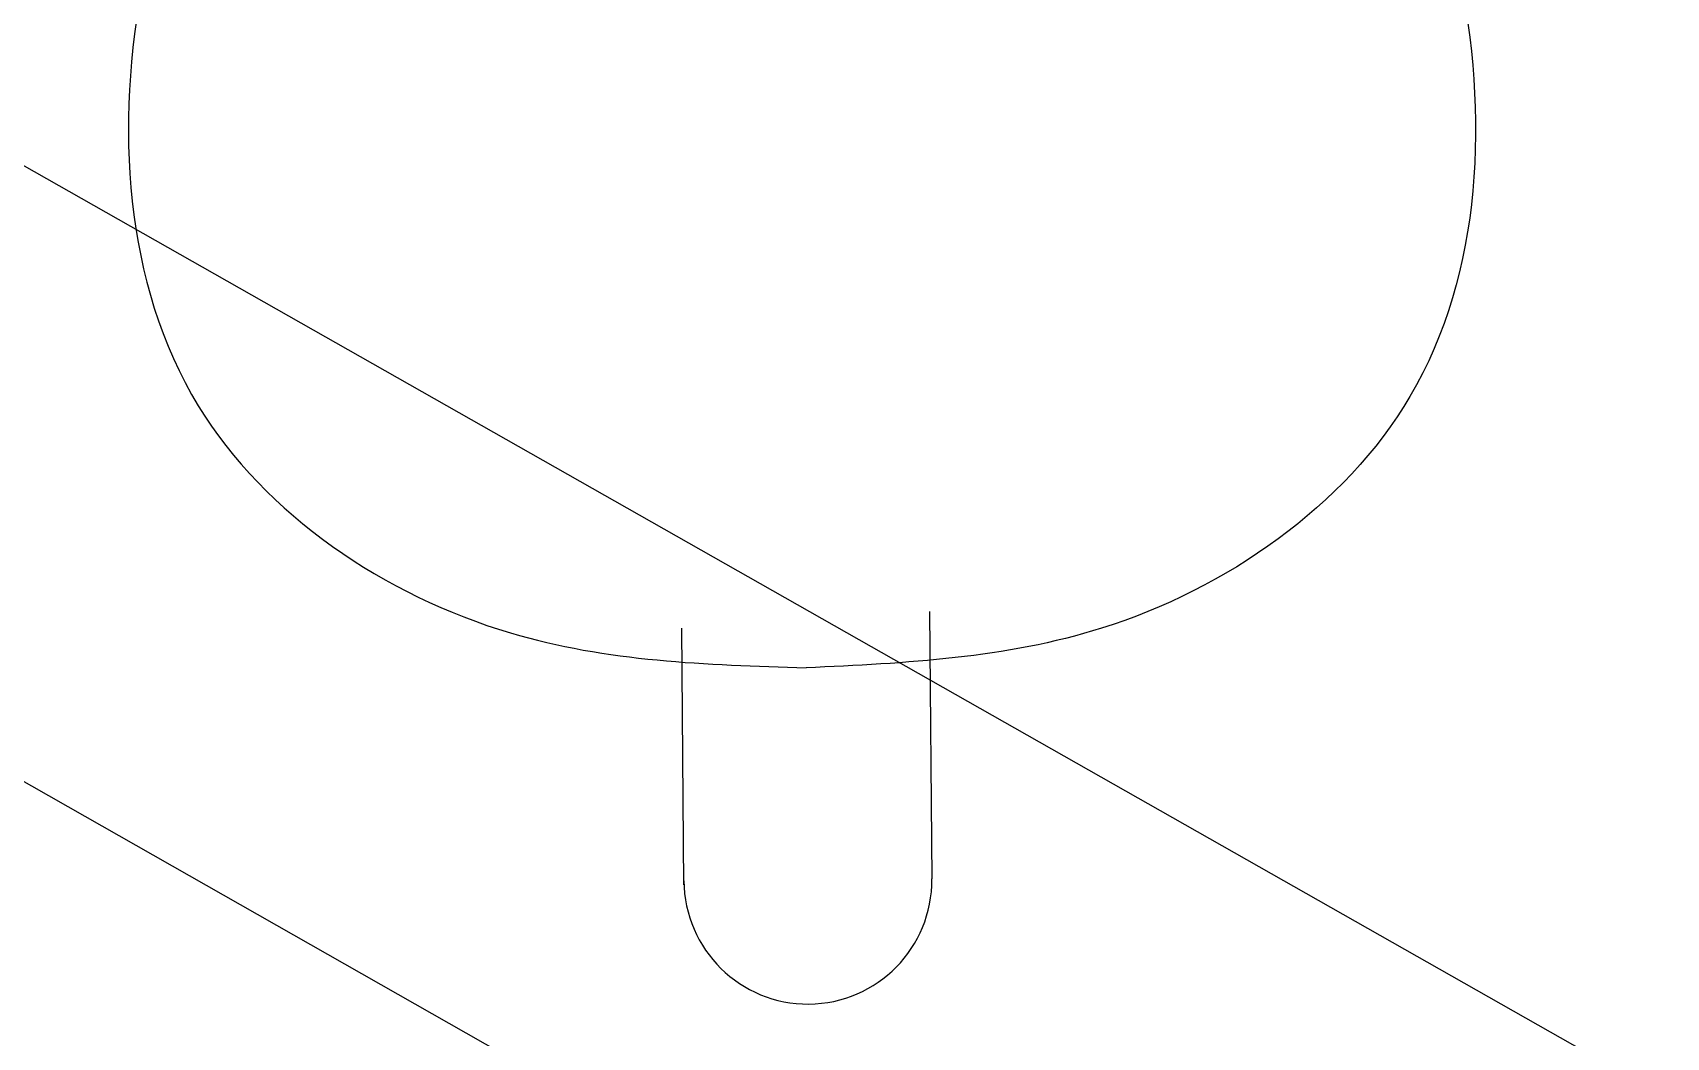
# Model space of a CAD drawing. Header units: metres. Extents: x 324293 to 653279, y 3585589 to 7191434.
# Drawn here: x 334457.183 to 334457.785, y 3600591.741 to 3600592.111 of the extents above; entities that cross this region are included whole.
import ezdxf

# ---------------------------------------------------------------- set-up
doc = ezdxf.new("R2010")
doc.units = ezdxf.units.M
doc.layers.add('Tir bargh', color=10, linetype='Continuous')
doc.layers.add('V-NODE', color=1, linetype='Continuous')

# ---------------------------------------------------------------- blocks, each defined once
blk = doc.blocks.new('E')
at = {"layer": 'Tir bargh'}
for p, q in [((0.96012, 5.01545), (-1.09158, 6.20022)), ((-1.14733, 6.16068), (0.89619, 4.97958)), ((0.84475, 5.0414), (0.84475, 5.07155)), ((0.87394, 5.04185), (0.87394, 5.0733))]:
    blk.add_line(p, q, dxfattribs=at)
blk.add_arc((0.85934, 5.04185), 0.01459, 180, 0, dxfattribs=at)
for points in [[(0.83625, 5.21717), (0.82278, 5.20949), (0.79789, 5.19237), (0.77782, 5.14779), (0.78014, 5.09588), (0.82074, 5.06829), (0.84762, 5.06724), (0.85934, 5.06678)], [(0.88243, 5.21717), (0.89591, 5.20949), (0.9208, 5.19237), (0.94086, 5.14779), (0.93854, 5.09588), (0.89794, 5.06829), (0.87106, 5.06724), (0.85934, 5.06678)]]:
    blk.add_open_spline(points, degree=3, knots=[0.28987, 0.28987, 0.28987, 0.28987, 0.908816, 1.521914, 2.211913, 2.829368, 3.306397, 3.306397, 3.306397, 3.306397], dxfattribs=at)
at = {"layer": 'Tir bargh', "invisible_edges": 15}
for points in [[(0.78599, 5.14958, -0.26419), (0.78438, 5.1385, -0.26367), (0.78095, 5.1385, -0.27979), (0.78264, 5.14958, -0.27996)], [(0.78264, 5.14958, -0.27996), (0.78095, 5.1385, -0.27979), (0.78095, 5.1385, -0.29626), (0.78264, 5.14958, -0.29609)], [(0.78264, 5.14958, -0.29609), (0.78095, 5.1385, -0.29626), (0.78438, 5.1385, -0.31238), (0.78599, 5.14958, -0.31186)], [(0.79255, 5.14958, -0.24946), (0.79108, 5.1385, -0.24861), (0.78438, 5.1385, -0.26367), (0.78599, 5.14958, -0.26419)], [(0.78599, 5.14958, -0.31186), (0.78438, 5.1385, -0.31238), (0.79108, 5.1385, -0.32744), (0.79255, 5.14958, -0.32659)], [(0.80202, 5.14958, -0.23642), (0.80077, 5.1385, -0.23528), (0.79108, 5.1385, -0.24861), (0.79255, 5.14958, -0.24946)], [(0.79255, 5.14958, -0.32659), (0.79108, 5.1385, -0.32744), (0.80077, 5.1385, -0.34077), (0.80202, 5.14958, -0.33963)], [(0.81401, 5.14958, -0.22563), (0.81301, 5.1385, -0.22426), (0.80077, 5.1385, -0.23528), (0.80202, 5.14958, -0.23642)], [(0.80202, 5.14958, -0.33963), (0.80077, 5.1385, -0.34077), (0.81301, 5.1385, -0.35179), (0.81401, 5.14958, -0.35042)], [(0.82797, 5.14958, -0.21756), (0.82728, 5.1385, -0.21602), (0.81301, 5.1385, -0.22426), (0.81401, 5.14958, -0.22563)], [(0.81401, 5.14958, -0.35042), (0.81301, 5.1385, -0.35179), (0.82728, 5.1385, -0.36003), (0.82797, 5.14958, -0.35849)], [(0.84331, 5.14958, -0.21258), (0.84295, 5.1385, -0.21092), (0.82728, 5.1385, -0.21602), (0.82797, 5.14958, -0.21756)], [(0.82797, 5.14958, -0.35849), (0.82728, 5.1385, -0.36003), (0.84295, 5.1385, -0.36512), (0.84331, 5.14958, -0.36347)], [(0.85934, 5.14958, -0.2109), (0.85934, 5.1385, -0.2092), (0.84295, 5.1385, -0.21092), (0.84331, 5.14958, -0.21258)], [(0.84331, 5.14958, -0.36347), (0.84295, 5.1385, -0.36512), (0.85934, 5.1385, -0.36685), (0.85934, 5.14958, -0.36515)], [(0.85934, 5.14958, -0.36515), (0.85934, 5.1385, -0.36685), (0.87573, 5.1385, -0.36512), (0.87538, 5.14958, -0.36347)], [(0.87538, 5.14958, -0.21258), (0.87573, 5.1385, -0.21092), (0.85934, 5.1385, -0.2092), (0.85934, 5.14958, -0.2109)], [(0.87538, 5.14958, -0.36347), (0.87573, 5.1385, -0.36512), (0.8914, 5.1385, -0.36003), (0.89071, 5.14958, -0.35849)], [(0.89071, 5.14958, -0.21756), (0.8914, 5.1385, -0.21602), (0.87573, 5.1385, -0.21092), (0.87538, 5.14958, -0.21258)], [(0.89071, 5.14958, -0.35849), (0.8914, 5.1385, -0.36003), (0.90567, 5.1385, -0.35179), (0.90468, 5.14958, -0.35042)], [(0.90468, 5.14958, -0.22563), (0.90567, 5.1385, -0.22426), (0.8914, 5.1385, -0.21602), (0.89071, 5.14958, -0.21756)], [(0.90468, 5.14958, -0.35042), (0.90567, 5.1385, -0.35179), (0.91792, 5.1385, -0.34077), (0.91666, 5.14958, -0.33963)], [(0.91666, 5.14958, -0.23642), (0.91792, 5.1385, -0.23528), (0.90567, 5.1385, -0.22426), (0.90468, 5.14958, -0.22563)], [(0.91666, 5.14958, -0.33963), (0.91792, 5.1385, -0.34077), (0.9276, 5.1385, -0.32744), (0.92614, 5.14958, -0.32659)], [(0.92614, 5.14958, -0.24946), (0.9276, 5.1385, -0.24861), (0.91792, 5.1385, -0.23528), (0.91666, 5.14958, -0.23642)], [(0.92614, 5.14958, -0.32659), (0.9276, 5.1385, -0.32744), (0.93431, 5.1385, -0.31238), (0.9327, 5.14958, -0.31186)], [(0.9327, 5.14958, -0.26419), (0.93431, 5.1385, -0.26367), (0.9276, 5.1385, -0.24861), (0.92614, 5.14958, -0.24946)], [(0.9327, 5.14958, -0.31186), (0.93431, 5.1385, -0.31238), (0.93773, 5.1385, -0.29626), (0.93605, 5.14958, -0.29609)], [(0.93605, 5.14958, -0.27996), (0.93773, 5.1385, -0.27979), (0.93431, 5.1385, -0.26367), (0.9327, 5.14958, -0.26419)], [(0.93605, 5.14958, -0.29609), (0.93773, 5.1385, -0.29626), (0.93773, 5.1385, -0.27979), (0.93605, 5.14958, -0.27996)], [(0.78438, 5.1385, -0.26367), (0.78403, 5.12731, -0.26355), (0.78059, 5.12731, -0.27975), (0.78095, 5.1385, -0.27979)], [(0.78095, 5.1385, -0.27979), (0.78059, 5.12731, -0.27975), (0.78059, 5.12731, -0.2963), (0.78095, 5.1385, -0.29626)], [(0.78095, 5.1385, -0.29626), (0.78059, 5.12731, -0.2963), (0.78403, 5.12731, -0.31249), (0.78438, 5.1385, -0.31238)], [(0.79108, 5.1385, -0.24861), (0.79077, 5.12731, -0.24843), (0.78403, 5.12731, -0.26355), (0.78438, 5.1385, -0.26367)], [(0.78438, 5.1385, -0.31238), (0.78403, 5.12731, -0.31249), (0.79077, 5.12731, -0.32762), (0.79108, 5.1385, -0.32744)], [(0.80077, 5.1385, -0.23528), (0.8005, 5.12731, -0.23504), (0.79077, 5.12731, -0.24843), (0.79108, 5.1385, -0.24861)], [(0.79108, 5.1385, -0.32744), (0.79077, 5.12731, -0.32762), (0.8005, 5.12731, -0.34101), (0.80077, 5.1385, -0.34077)], [(0.81301, 5.1385, -0.22426), (0.8128, 5.12731, -0.22396), (0.8005, 5.12731, -0.23504), (0.80077, 5.1385, -0.23528)], [(0.80077, 5.1385, -0.34077), (0.8005, 5.12731, -0.34101), (0.8128, 5.12731, -0.35209), (0.81301, 5.1385, -0.35179)], [(0.82728, 5.1385, -0.21602), (0.82713, 5.12731, -0.21569), (0.8128, 5.12731, -0.22396), (0.81301, 5.1385, -0.22426)], [(0.81301, 5.1385, -0.35179), (0.8128, 5.12731, -0.35209), (0.82713, 5.12731, -0.36036), (0.82728, 5.1385, -0.36003)], [(0.84295, 5.1385, -0.21092), (0.84288, 5.12731, -0.21057), (0.82713, 5.12731, -0.21569), (0.82728, 5.1385, -0.21602)], [(0.82728, 5.1385, -0.36003), (0.82713, 5.12731, -0.36036), (0.84288, 5.12731, -0.36548), (0.84295, 5.1385, -0.36512)], [(0.85934, 5.1385, -0.2092), (0.85934, 5.12731, -0.20884), (0.84288, 5.12731, -0.21057), (0.84295, 5.1385, -0.21092)], [(0.84295, 5.1385, -0.36512), (0.84288, 5.12731, -0.36548), (0.85934, 5.12731, -0.36721), (0.85934, 5.1385, -0.36685)], [(0.85934, 5.1385, -0.36685), (0.85934, 5.12731, -0.36721), (0.87581, 5.12731, -0.36548), (0.87573, 5.1385, -0.36512)], [(0.87573, 5.1385, -0.21092), (0.87581, 5.12731, -0.21057), (0.85934, 5.12731, -0.20884), (0.85934, 5.1385, -0.2092)], [(0.87573, 5.1385, -0.36512), (0.87581, 5.12731, -0.36548), (0.89155, 5.12731, -0.36036), (0.8914, 5.1385, -0.36003)], [(0.8914, 5.1385, -0.21602), (0.89155, 5.12731, -0.21569), (0.87581, 5.12731, -0.21057), (0.87573, 5.1385, -0.21092)], [(0.8914, 5.1385, -0.36003), (0.89155, 5.12731, -0.36036), (0.90589, 5.12731, -0.35209), (0.90567, 5.1385, -0.35179)], [(0.90567, 5.1385, -0.22426), (0.90589, 5.12731, -0.22396), (0.89155, 5.12731, -0.21569), (0.8914, 5.1385, -0.21602)], [(0.90567, 5.1385, -0.35179), (0.90589, 5.12731, -0.35209), (0.91819, 5.12731, -0.34101), (0.91792, 5.1385, -0.34077)], [(0.91792, 5.1385, -0.23528), (0.91819, 5.12731, -0.23504), (0.90589, 5.12731, -0.22396), (0.90567, 5.1385, -0.22426)], [(0.91792, 5.1385, -0.34077), (0.91819, 5.12731, -0.34101), (0.92792, 5.12731, -0.32762), (0.9276, 5.1385, -0.32744)], [(0.9276, 5.1385, -0.24861), (0.92792, 5.12731, -0.24843), (0.91819, 5.12731, -0.23504), (0.91792, 5.1385, -0.23528)], [(0.9276, 5.1385, -0.32744), (0.92792, 5.12731, -0.32762), (0.93465, 5.12731, -0.31249), (0.93431, 5.1385, -0.31238)], [(0.93431, 5.1385, -0.26367), (0.93465, 5.12731, -0.26355), (0.92792, 5.12731, -0.24843), (0.9276, 5.1385, -0.24861)], [(0.93431, 5.1385, -0.31238), (0.93465, 5.12731, -0.31249), (0.93809, 5.12731, -0.2963), (0.93773, 5.1385, -0.29626)], [(0.93773, 5.1385, -0.27979), (0.93809, 5.12731, -0.27975), (0.93465, 5.12731, -0.26355), (0.93431, 5.1385, -0.26367)], [(0.93773, 5.1385, -0.29626), (0.93809, 5.12731, -0.2963), (0.93809, 5.12731, -0.27975), (0.93773, 5.1385, -0.27979)], [(0.78403, 5.12731, -0.26355), (0.78519, 5.11618, -0.26393), (0.7818, 5.11618, -0.27987), (0.78059, 5.12731, -0.27975)], [(0.78059, 5.12731, -0.27975), (0.7818, 5.11618, -0.27987), (0.7818, 5.11618, -0.29617), (0.78059, 5.12731, -0.2963)], [(0.78059, 5.12731, -0.2963), (0.7818, 5.11618, -0.29617), (0.78519, 5.11618, -0.31212), (0.78403, 5.12731, -0.31249)], [(0.79077, 5.12731, -0.24843), (0.79182, 5.11618, -0.24904), (0.78519, 5.11618, -0.26393), (0.78403, 5.12731, -0.26355)], [(0.78403, 5.12731, -0.31249), (0.78519, 5.11618, -0.31212), (0.79182, 5.11618, -0.32701), (0.79077, 5.12731, -0.32762)], [(0.8005, 5.12731, -0.23504), (0.8014, 5.11618, -0.23585), (0.79182, 5.11618, -0.24904), (0.79077, 5.12731, -0.24843)], [(0.79077, 5.12731, -0.32762), (0.79182, 5.11618, -0.32701), (0.8014, 5.11618, -0.3402), (0.8005, 5.12731, -0.34101)], [(0.8128, 5.12731, -0.22396), (0.81351, 5.11618, -0.22494), (0.8014, 5.11618, -0.23585), (0.8005, 5.12731, -0.23504)], [(0.8005, 5.12731, -0.34101), (0.8014, 5.11618, -0.3402), (0.81351, 5.11618, -0.35111), (0.8128, 5.12731, -0.35209)], [(0.82713, 5.12731, -0.21569), (0.82763, 5.11618, -0.21679), (0.81351, 5.11618, -0.22494), (0.8128, 5.12731, -0.22396)], [(0.8128, 5.12731, -0.35209), (0.81351, 5.11618, -0.35111), (0.82763, 5.11618, -0.35926), (0.82713, 5.12731, -0.36036)], [(0.84288, 5.12731, -0.21057), (0.84313, 5.11618, -0.21176), (0.82763, 5.11618, -0.21679), (0.82713, 5.12731, -0.21569)], [(0.82713, 5.12731, -0.36036), (0.82763, 5.11618, -0.35926), (0.84313, 5.11618, -0.36429), (0.84288, 5.12731, -0.36548)], [(0.85934, 5.12731, -0.20884), (0.85934, 5.11618, -0.21005), (0.84313, 5.11618, -0.21176), (0.84288, 5.12731, -0.21057)], [(0.84288, 5.12731, -0.36548), (0.84313, 5.11618, -0.36429), (0.85934, 5.11618, -0.366), (0.85934, 5.12731, -0.36721)], [(0.85934, 5.12731, -0.36721), (0.85934, 5.11618, -0.366), (0.87555, 5.11618, -0.36429), (0.87581, 5.12731, -0.36548)], [(0.87581, 5.12731, -0.21057), (0.87555, 5.11618, -0.21176), (0.85934, 5.11618, -0.21005), (0.85934, 5.12731, -0.20884)], [(0.87581, 5.12731, -0.36548), (0.87555, 5.11618, -0.36429), (0.89106, 5.11618, -0.35926), (0.89155, 5.12731, -0.36036)], [(0.89155, 5.12731, -0.21569), (0.89106, 5.11618, -0.21679), (0.87555, 5.11618, -0.21176), (0.87581, 5.12731, -0.21057)], [(0.89155, 5.12731, -0.36036), (0.89106, 5.11618, -0.35926), (0.90517, 5.11618, -0.35111), (0.90589, 5.12731, -0.35209)], [(0.90589, 5.12731, -0.22396), (0.90517, 5.11618, -0.22494), (0.89106, 5.11618, -0.21679), (0.89155, 5.12731, -0.21569)], [(0.90589, 5.12731, -0.35209), (0.90517, 5.11618, -0.35111), (0.91729, 5.11618, -0.3402), (0.91819, 5.12731, -0.34101)], [(0.91819, 5.12731, -0.23504), (0.91729, 5.11618, -0.23585), (0.90517, 5.11618, -0.22494), (0.90589, 5.12731, -0.22396)], [(0.91819, 5.12731, -0.34101), (0.91729, 5.11618, -0.3402), (0.92687, 5.11618, -0.32701), (0.92792, 5.12731, -0.32762)], [(0.92792, 5.12731, -0.24843), (0.92687, 5.11618, -0.24904), (0.91729, 5.11618, -0.23585), (0.91819, 5.12731, -0.23504)], [(0.92792, 5.12731, -0.32762), (0.92687, 5.11618, -0.32701), (0.9335, 5.11618, -0.31212), (0.93465, 5.12731, -0.31249)], [(0.93465, 5.12731, -0.26355), (0.9335, 5.11618, -0.26393), (0.92687, 5.11618, -0.24904), (0.92792, 5.12731, -0.24843)], [(0.93465, 5.12731, -0.31249), (0.9335, 5.11618, -0.31212), (0.93689, 5.11618, -0.29617), (0.93809, 5.12731, -0.2963)], [(0.93809, 5.12731, -0.27975), (0.93689, 5.11618, -0.27987), (0.9335, 5.11618, -0.26393), (0.93465, 5.12731, -0.26355)], [(0.93809, 5.12731, -0.2963), (0.93689, 5.11618, -0.29617), (0.93689, 5.11618, -0.27987), (0.93809, 5.12731, -0.27975)], [(0.78519, 5.11618, -0.26393), (0.78814, 5.10543, -0.26489), (0.78488, 5.10543, -0.2802), (0.7818, 5.11618, -0.27987)], [(0.7818, 5.11618, -0.27987), (0.78488, 5.10543, -0.2802), (0.78488, 5.10543, -0.29585), (0.7818, 5.11618, -0.29617)], [(0.7818, 5.11618, -0.29617), (0.78488, 5.10543, -0.29585), (0.78814, 5.10543, -0.31116), (0.78519, 5.11618, -0.31212)], [(0.79182, 5.11618, -0.24904), (0.7945, 5.10543, -0.25059), (0.78814, 5.10543, -0.26489), (0.78519, 5.11618, -0.26393)], [(0.78519, 5.11618, -0.31212), (0.78814, 5.10543, -0.31116), (0.7945, 5.10543, -0.32546), (0.79182, 5.11618, -0.32701)], [(0.8014, 5.11618, -0.23585), (0.8037, 5.10543, -0.23793), (0.7945, 5.10543, -0.25059), (0.79182, 5.11618, -0.24904)], [(0.79182, 5.11618, -0.32701), (0.7945, 5.10543, -0.32546), (0.8037, 5.10543, -0.33812), (0.8014, 5.11618, -0.3402)], [(0.81351, 5.11618, -0.22494), (0.81533, 5.10543, -0.22745), (0.8037, 5.10543, -0.23793), (0.8014, 5.11618, -0.23585)], [(0.8014, 5.11618, -0.3402), (0.8037, 5.10543, -0.33812), (0.81533, 5.10543, -0.3486), (0.81351, 5.11618, -0.35111)], [(0.82763, 5.11618, -0.21679), (0.82889, 5.10543, -0.21963), (0.81533, 5.10543, -0.22745), (0.81351, 5.11618, -0.22494)], [(0.81351, 5.11618, -0.35111), (0.81533, 5.10543, -0.3486), (0.82889, 5.10543, -0.35642), (0.82763, 5.11618, -0.35926)], [(0.84313, 5.11618, -0.21176), (0.84378, 5.10543, -0.21479), (0.82889, 5.10543, -0.21963), (0.82763, 5.11618, -0.21679)], [(0.82763, 5.11618, -0.35926), (0.82889, 5.10543, -0.35642), (0.84378, 5.10543, -0.36126), (0.84313, 5.11618, -0.36429)], [(0.85934, 5.11618, -0.21005), (0.85934, 5.10543, -0.21315), (0.84378, 5.10543, -0.21479), (0.84313, 5.11618, -0.21176)], [(0.84313, 5.11618, -0.36429), (0.84378, 5.10543, -0.36126), (0.85934, 5.10543, -0.3629), (0.85934, 5.11618, -0.366)], [(0.85934, 5.11618, -0.366), (0.85934, 5.10543, -0.3629), (0.87491, 5.10543, -0.36126), (0.87555, 5.11618, -0.36429)], [(0.87555, 5.11618, -0.21176), (0.87491, 5.10543, -0.21479), (0.85934, 5.10543, -0.21315), (0.85934, 5.11618, -0.21005)], [(0.87555, 5.11618, -0.36429), (0.87491, 5.10543, -0.36126), (0.88979, 5.10543, -0.35642), (0.89106, 5.11618, -0.35926)], [(0.89106, 5.11618, -0.21679), (0.88979, 5.10543, -0.21963), (0.87491, 5.10543, -0.21479), (0.87555, 5.11618, -0.21176)], [(0.89106, 5.11618, -0.35926), (0.88979, 5.10543, -0.35642), (0.90335, 5.10543, -0.3486), (0.90517, 5.11618, -0.35111)], [(0.90517, 5.11618, -0.22494), (0.90335, 5.10543, -0.22745), (0.88979, 5.10543, -0.21963), (0.89106, 5.11618, -0.21679)], [(0.90517, 5.11618, -0.35111), (0.90335, 5.10543, -0.3486), (0.91498, 5.10543, -0.33812), (0.91729, 5.11618, -0.3402)], [(0.91729, 5.11618, -0.23585), (0.91498, 5.10543, -0.23793), (0.90335, 5.10543, -0.22745), (0.90517, 5.11618, -0.22494)], [(0.91729, 5.11618, -0.3402), (0.91498, 5.10543, -0.33812), (0.92418, 5.10543, -0.32546), (0.92687, 5.11618, -0.32701)], [(0.92687, 5.11618, -0.24904), (0.92418, 5.10543, -0.25059), (0.91498, 5.10543, -0.23793), (0.91729, 5.11618, -0.23585)], [(0.92687, 5.11618, -0.32701), (0.92418, 5.10543, -0.32546), (0.93055, 5.10543, -0.31116), (0.9335, 5.11618, -0.31212)], [(0.9335, 5.11618, -0.26393), (0.93055, 5.10543, -0.26489), (0.92418, 5.10543, -0.25059), (0.92687, 5.11618, -0.24904)], [(0.9335, 5.11618, -0.31212), (0.93055, 5.10543, -0.31116), (0.9338, 5.10543, -0.29585), (0.93689, 5.11618, -0.29617)], [(0.93689, 5.11618, -0.27987), (0.9338, 5.10543, -0.2802), (0.93055, 5.10543, -0.26489), (0.9335, 5.11618, -0.26393)], [(0.93689, 5.11618, -0.29617), (0.9338, 5.10543, -0.29585), (0.9338, 5.10543, -0.2802), (0.93689, 5.11618, -0.27987)], [(0.78814, 5.10543, -0.26489), (0.79314, 5.09556, -0.26651), (0.79012, 5.09556, -0.28075), (0.78488, 5.10543, -0.2802)], [(0.78488, 5.10543, -0.2802), (0.79012, 5.09556, -0.28075), (0.79012, 5.09556, -0.2953), (0.78488, 5.10543, -0.29585)], [(0.78488, 5.10543, -0.29585), (0.79012, 5.09556, -0.2953), (0.79314, 5.09556, -0.30953), (0.78814, 5.10543, -0.31116)], [(0.7945, 5.10543, -0.25059), (0.79906, 5.09556, -0.25322), (0.79314, 5.09556, -0.26651), (0.78814, 5.10543, -0.26489)], [(0.78814, 5.10543, -0.31116), (0.79314, 5.09556, -0.30953), (0.79906, 5.09556, -0.32283), (0.7945, 5.10543, -0.32546)], [(0.8037, 5.10543, -0.23793), (0.80761, 5.09556, -0.24145), (0.79906, 5.09556, -0.25322), (0.7945, 5.10543, -0.25059)], [(0.7945, 5.10543, -0.32546), (0.79906, 5.09556, -0.32283), (0.80761, 5.09556, -0.3346), (0.8037, 5.10543, -0.33812)], [(0.81533, 5.10543, -0.22745), (0.81843, 5.09556, -0.23171), (0.80761, 5.09556, -0.24145), (0.8037, 5.10543, -0.23793)], [(0.8037, 5.10543, -0.33812), (0.80761, 5.09556, -0.3346), (0.81843, 5.09556, -0.34434), (0.81533, 5.10543, -0.3486)], [(0.82889, 5.10543, -0.21963), (0.83103, 5.09556, -0.22443), (0.81843, 5.09556, -0.23171), (0.81533, 5.10543, -0.22745)], [(0.81533, 5.10543, -0.3486), (0.81843, 5.09556, -0.34434), (0.83103, 5.09556, -0.35161), (0.82889, 5.10543, -0.35642)], [(0.84378, 5.10543, -0.21479), (0.84487, 5.09556, -0.21994), (0.83103, 5.09556, -0.22443), (0.82889, 5.10543, -0.21963)], [(0.82889, 5.10543, -0.35642), (0.83103, 5.09556, -0.35161), (0.84487, 5.09556, -0.35611), (0.84378, 5.10543, -0.36126)], [(0.85934, 5.10543, -0.21315), (0.85934, 5.09556, -0.21842), (0.84487, 5.09556, -0.21994), (0.84378, 5.10543, -0.21479)], [(0.84378, 5.10543, -0.36126), (0.84487, 5.09556, -0.35611), (0.85934, 5.09556, -0.35763), (0.85934, 5.10543, -0.3629)], [(0.85934, 5.10543, -0.3629), (0.85934, 5.09556, -0.35763), (0.87381, 5.09556, -0.35611), (0.87491, 5.10543, -0.36126)], [(0.87491, 5.10543, -0.21479), (0.87381, 5.09556, -0.21994), (0.85934, 5.09556, -0.21842), (0.85934, 5.10543, -0.21315)], [(0.87491, 5.10543, -0.36126), (0.87381, 5.09556, -0.35611), (0.88765, 5.09556, -0.35161), (0.88979, 5.10543, -0.35642)], [(0.88979, 5.10543, -0.21963), (0.88765, 5.09556, -0.22443), (0.87381, 5.09556, -0.21994), (0.87491, 5.10543, -0.21479)], [(0.88979, 5.10543, -0.35642), (0.88765, 5.09556, -0.35161), (0.90026, 5.09556, -0.34434), (0.90335, 5.10543, -0.3486)], [(0.90335, 5.10543, -0.22745), (0.90026, 5.09556, -0.23171), (0.88765, 5.09556, -0.22443), (0.88979, 5.10543, -0.21963)], [(0.90335, 5.10543, -0.3486), (0.90026, 5.09556, -0.34434), (0.91107, 5.09556, -0.3346), (0.91498, 5.10543, -0.33812)], [(0.91498, 5.10543, -0.23793), (0.91107, 5.09556, -0.24145), (0.90026, 5.09556, -0.23171), (0.90335, 5.10543, -0.22745)], [(0.91498, 5.10543, -0.33812), (0.91107, 5.09556, -0.3346), (0.91962, 5.09556, -0.32283), (0.92418, 5.10543, -0.32546)], [(0.92418, 5.10543, -0.25059), (0.91962, 5.09556, -0.25322), (0.91107, 5.09556, -0.24145), (0.91498, 5.10543, -0.23793)], [(0.92418, 5.10543, -0.32546), (0.91962, 5.09556, -0.32283), (0.92554, 5.09556, -0.30953), (0.93055, 5.10543, -0.31116)], [(0.93055, 5.10543, -0.26489), (0.92554, 5.09556, -0.26651), (0.91962, 5.09556, -0.25322), (0.92418, 5.10543, -0.25059)], [(0.93055, 5.10543, -0.31116), (0.92554, 5.09556, -0.30953), (0.92857, 5.09556, -0.2953), (0.9338, 5.10543, -0.29585)], [(0.9338, 5.10543, -0.2802), (0.92857, 5.09556, -0.28075), (0.92554, 5.09556, -0.26651), (0.93055, 5.10543, -0.26489)], [(0.9338, 5.10543, -0.29585), (0.92857, 5.09556, -0.2953), (0.92857, 5.09556, -0.28075), (0.9338, 5.10543, -0.2802)], [(0.79314, 5.09556, -0.26651), (0.80007, 5.08707, -0.26877), (0.79736, 5.08707, -0.28151), (0.79012, 5.09556, -0.28075)], [(0.79012, 5.09556, -0.28075), (0.79736, 5.08707, -0.28151), (0.79736, 5.08707, -0.29454), (0.79012, 5.09556, -0.2953)], [(0.79012, 5.09556, -0.2953), (0.79736, 5.08707, -0.29454), (0.80007, 5.08707, -0.30728), (0.79314, 5.09556, -0.30953)], [(0.79906, 5.09556, -0.25322), (0.80537, 5.08707, -0.25686), (0.80007, 5.08707, -0.26877), (0.79314, 5.09556, -0.26651)], [(0.79314, 5.09556, -0.30953), (0.80007, 5.08707, -0.30728), (0.80537, 5.08707, -0.31919), (0.79906, 5.09556, -0.32283)], [(0.80761, 5.09556, -0.24145), (0.81303, 5.08707, -0.24632), (0.80537, 5.08707, -0.25686), (0.79906, 5.09556, -0.25322)], [(0.79906, 5.09556, -0.32283), (0.80537, 5.08707, -0.31919), (0.81303, 5.08707, -0.32973), (0.80761, 5.09556, -0.3346)], [(0.81843, 5.09556, -0.23171), (0.82271, 5.08707, -0.2376), (0.81303, 5.08707, -0.24632), (0.80761, 5.09556, -0.24145)], [(0.80761, 5.09556, -0.3346), (0.81303, 5.08707, -0.32973), (0.82271, 5.08707, -0.33845), (0.81843, 5.09556, -0.34434)], [(0.83103, 5.09556, -0.22443), (0.83399, 5.08707, -0.23109), (0.82271, 5.08707, -0.2376), (0.81843, 5.09556, -0.23171)], [(0.81843, 5.09556, -0.34434), (0.82271, 5.08707, -0.33845), (0.83399, 5.08707, -0.34496), (0.83103, 5.09556, -0.35161)], [(0.84487, 5.09556, -0.21994), (0.84638, 5.08707, -0.22706), (0.83399, 5.08707, -0.23109), (0.83103, 5.09556, -0.22443)], [(0.83103, 5.09556, -0.35161), (0.83399, 5.08707, -0.34496), (0.84638, 5.08707, -0.34899), (0.84487, 5.09556, -0.35611)], [(0.85934, 5.09556, -0.21842), (0.85934, 5.08707, -0.2257), (0.84638, 5.08707, -0.22706), (0.84487, 5.09556, -0.21994)], [(0.84487, 5.09556, -0.35611), (0.84638, 5.08707, -0.34899), (0.85934, 5.08707, -0.35035), (0.85934, 5.09556, -0.35763)], [(0.85934, 5.09556, -0.35763), (0.85934, 5.08707, -0.35035), (0.8723, 5.08707, -0.34899), (0.87381, 5.09556, -0.35611)], [(0.87381, 5.09556, -0.21994), (0.8723, 5.08707, -0.22706), (0.85934, 5.08707, -0.2257), (0.85934, 5.09556, -0.21842)], [(0.87381, 5.09556, -0.35611), (0.8723, 5.08707, -0.34899), (0.88469, 5.08707, -0.34496), (0.88765, 5.09556, -0.35161)], [(0.88765, 5.09556, -0.22443), (0.88469, 5.08707, -0.23109), (0.8723, 5.08707, -0.22706), (0.87381, 5.09556, -0.21994)], [(0.88765, 5.09556, -0.35161), (0.88469, 5.08707, -0.34496), (0.89598, 5.08707, -0.33845), (0.90026, 5.09556, -0.34434)], [(0.90026, 5.09556, -0.23171), (0.89598, 5.08707, -0.2376), (0.88469, 5.08707, -0.23109), (0.88765, 5.09556, -0.22443)], [(0.90026, 5.09556, -0.34434), (0.89598, 5.08707, -0.33845), (0.90566, 5.08707, -0.32973), (0.91107, 5.09556, -0.3346)], [(0.91107, 5.09556, -0.24145), (0.90566, 5.08707, -0.24632), (0.89598, 5.08707, -0.2376), (0.90026, 5.09556, -0.23171)], [(0.91107, 5.09556, -0.3346), (0.90566, 5.08707, -0.32973), (0.91332, 5.08707, -0.31919), (0.91962, 5.09556, -0.32283)], [(0.91962, 5.09556, -0.25322), (0.91332, 5.08707, -0.25686), (0.90566, 5.08707, -0.24632), (0.91107, 5.09556, -0.24145)], [(0.91962, 5.09556, -0.32283), (0.91332, 5.08707, -0.31919), (0.91862, 5.08707, -0.30728), (0.92554, 5.09556, -0.30953)], [(0.92554, 5.09556, -0.26651), (0.91862, 5.08707, -0.26877), (0.91332, 5.08707, -0.25686), (0.91962, 5.09556, -0.25322)], [(0.92554, 5.09556, -0.30953), (0.91862, 5.08707, -0.30728), (0.92133, 5.08707, -0.29454), (0.92857, 5.09556, -0.2953)], [(0.92857, 5.09556, -0.28075), (0.92133, 5.08707, -0.28151), (0.91862, 5.08707, -0.26877), (0.92554, 5.09556, -0.26651)], [(0.92857, 5.09556, -0.2953), (0.92133, 5.08707, -0.29454), (0.92133, 5.08707, -0.28151), (0.92857, 5.09556, -0.28075)], [(0.80007, 5.08707, -0.26877), (0.80838, 5.08008, -0.27147), (0.80606, 5.08008, -0.28242), (0.79736, 5.08707, -0.28151)], [(0.79736, 5.08707, -0.28151), (0.80606, 5.08008, -0.28242), (0.80606, 5.08008, -0.29363), (0.79736, 5.08707, -0.29454)], [(0.79736, 5.08707, -0.29454), (0.80606, 5.08008, -0.29363), (0.80838, 5.08008, -0.30458), (0.80007, 5.08707, -0.30728)], [(0.80537, 5.08707, -0.25686), (0.81294, 5.08008, -0.26123), (0.80838, 5.08008, -0.27147), (0.80007, 5.08707, -0.26877)], [(0.80007, 5.08707, -0.30728), (0.80838, 5.08008, -0.30458), (0.81294, 5.08008, -0.31481), (0.80537, 5.08707, -0.31919)], [(0.81303, 5.08707, -0.24632), (0.81952, 5.08008, -0.25217), (0.81294, 5.08008, -0.26123), (0.80537, 5.08707, -0.25686)], [(0.80537, 5.08707, -0.31919), (0.81294, 5.08008, -0.31481), (0.81952, 5.08008, -0.32388), (0.81303, 5.08707, -0.32973)], [(0.82271, 5.08707, -0.2376), (0.82785, 5.08008, -0.24468), (0.81952, 5.08008, -0.25217), (0.81303, 5.08707, -0.24632)], [(0.81303, 5.08707, -0.32973), (0.81952, 5.08008, -0.32388), (0.82785, 5.08008, -0.33137), (0.82271, 5.08707, -0.33845)], [(0.83399, 5.08707, -0.23109), (0.83755, 5.08008, -0.23908), (0.82785, 5.08008, -0.24468), (0.82271, 5.08707, -0.2376)], [(0.82271, 5.08707, -0.33845), (0.82785, 5.08008, -0.33137), (0.83755, 5.08008, -0.33697), (0.83399, 5.08707, -0.34496)], [(0.84638, 5.08707, -0.22706), (0.8482, 5.08008, -0.23562), (0.83755, 5.08008, -0.23908), (0.83399, 5.08707, -0.23109)], [(0.83399, 5.08707, -0.34496), (0.83755, 5.08008, -0.33697), (0.8482, 5.08008, -0.34043), (0.84638, 5.08707, -0.34899)], [(0.85934, 5.08707, -0.2257), (0.85934, 5.08008, -0.23445), (0.8482, 5.08008, -0.23562), (0.84638, 5.08707, -0.22706)], [(0.84638, 5.08707, -0.34899), (0.8482, 5.08008, -0.34043), (0.85934, 5.08008, -0.3416), (0.85934, 5.08707, -0.35035)], [(0.85934, 5.08707, -0.35035), (0.85934, 5.08008, -0.3416), (0.87048, 5.08008, -0.34043), (0.8723, 5.08707, -0.34899)], [(0.8723, 5.08707, -0.22706), (0.87048, 5.08008, -0.23562), (0.85934, 5.08008, -0.23445), (0.85934, 5.08707, -0.2257)], [(0.8723, 5.08707, -0.34899), (0.87048, 5.08008, -0.34043), (0.88113, 5.08008, -0.33697), (0.88469, 5.08707, -0.34496)], [(0.88469, 5.08707, -0.23109), (0.88113, 5.08008, -0.23908), (0.87048, 5.08008, -0.23562), (0.8723, 5.08707, -0.22706)], [(0.88469, 5.08707, -0.34496), (0.88113, 5.08008, -0.33697), (0.89084, 5.08008, -0.33137), (0.89598, 5.08707, -0.33845)], [(0.89598, 5.08707, -0.2376), (0.89084, 5.08008, -0.24468), (0.88113, 5.08008, -0.23908), (0.88469, 5.08707, -0.23109)], [(0.89598, 5.08707, -0.33845), (0.89084, 5.08008, -0.33137), (0.89916, 5.08008, -0.32388), (0.90566, 5.08707, -0.32973)], [(0.90566, 5.08707, -0.24632), (0.89916, 5.08008, -0.25217), (0.89084, 5.08008, -0.24468), (0.89598, 5.08707, -0.2376)], [(0.90566, 5.08707, -0.32973), (0.89916, 5.08008, -0.32388), (0.90574, 5.08008, -0.31481), (0.91332, 5.08707, -0.31919)], [(0.91332, 5.08707, -0.25686), (0.90574, 5.08008, -0.26123), (0.89916, 5.08008, -0.25217), (0.90566, 5.08707, -0.24632)], [(0.91332, 5.08707, -0.31919), (0.90574, 5.08008, -0.31481), (0.9103, 5.08008, -0.30458), (0.91862, 5.08707, -0.30728)], [(0.91862, 5.08707, -0.26877), (0.9103, 5.08008, -0.27147), (0.90574, 5.08008, -0.26123), (0.91332, 5.08707, -0.25686)], [(0.91862, 5.08707, -0.30728), (0.9103, 5.08008, -0.30458), (0.91263, 5.08008, -0.29363), (0.92133, 5.08707, -0.29454)], [(0.92133, 5.08707, -0.28151), (0.91263, 5.08008, -0.28242), (0.9103, 5.08008, -0.27147), (0.91862, 5.08707, -0.26877)], [(0.92133, 5.08707, -0.29454), (0.91263, 5.08008, -0.29363), (0.91263, 5.08008, -0.28242), (0.92133, 5.08707, -0.28151)], [(0.80838, 5.08008, -0.27147), (0.81768, 5.07462, -0.27449), (0.81578, 5.07462, -0.28345), (0.80606, 5.08008, -0.28242)], [(0.80606, 5.08008, -0.28242), (0.81578, 5.07462, -0.28345), (0.81578, 5.07462, -0.2926), (0.80606, 5.08008, -0.29363)], [(0.80606, 5.08008, -0.29363), (0.81578, 5.07462, -0.2926), (0.81768, 5.07462, -0.30156), (0.80838, 5.08008, -0.30458)], [(0.81294, 5.08008, -0.26123), (0.82141, 5.07462, -0.26612), (0.81768, 5.07462, -0.27449), (0.80838, 5.08008, -0.27147)], [(0.80838, 5.08008, -0.30458), (0.81768, 5.07462, -0.30156), (0.82141, 5.07462, -0.30993), (0.81294, 5.08008, -0.31481)], [(0.81952, 5.08008, -0.25217), (0.82679, 5.07462, -0.25871), (0.82141, 5.07462, -0.26612), (0.81294, 5.08008, -0.26123)], [(0.81294, 5.08008, -0.31481), (0.82141, 5.07462, -0.30993), (0.82679, 5.07462, -0.31734), (0.81952, 5.08008, -0.32388)], [(0.82785, 5.08008, -0.24468), (0.83359, 5.07462, -0.25259), (0.82679, 5.07462, -0.25871), (0.81952, 5.08008, -0.25217)], [(0.81952, 5.08008, -0.32388), (0.82679, 5.07462, -0.31734), (0.83359, 5.07462, -0.32346), (0.82785, 5.08008, -0.33137)], [(0.83755, 5.08008, -0.23908), (0.84152, 5.07462, -0.24801), (0.83359, 5.07462, -0.25259), (0.82785, 5.08008, -0.24468)], [(0.82785, 5.08008, -0.33137), (0.83359, 5.07462, -0.32346), (0.84152, 5.07462, -0.32804), (0.83755, 5.08008, -0.33697)], [(0.8482, 5.08008, -0.23562), (0.85023, 5.07462, -0.24518), (0.84152, 5.07462, -0.24801), (0.83755, 5.08008, -0.23908)], [(0.83755, 5.08008, -0.33697), (0.84152, 5.07462, -0.32804), (0.85023, 5.07462, -0.33087), (0.8482, 5.08008, -0.34043)], [(0.85934, 5.08008, -0.23445), (0.85934, 5.07462, -0.24422), (0.85023, 5.07462, -0.24518), (0.8482, 5.08008, -0.23562)], [(0.8482, 5.08008, -0.34043), (0.85023, 5.07462, -0.33087), (0.85934, 5.07462, -0.33183), (0.85934, 5.08008, -0.3416)], [(0.85934, 5.08008, -0.3416), (0.85934, 5.07462, -0.33183), (0.86845, 5.07462, -0.33087), (0.87048, 5.08008, -0.34043)], [(0.87048, 5.08008, -0.23562), (0.86845, 5.07462, -0.24518), (0.85934, 5.07462, -0.24422), (0.85934, 5.08008, -0.23445)], [(0.87048, 5.08008, -0.34043), (0.86845, 5.07462, -0.33087), (0.87716, 5.07462, -0.32804), (0.88113, 5.08008, -0.33697)], [(0.88113, 5.08008, -0.23908), (0.87716, 5.07462, -0.24801), (0.86845, 5.07462, -0.24518), (0.87048, 5.08008, -0.23562)], [(0.88113, 5.08008, -0.33697), (0.87716, 5.07462, -0.32804), (0.88509, 5.07462, -0.32346), (0.89084, 5.08008, -0.33137)], [(0.89084, 5.08008, -0.24468), (0.88509, 5.07462, -0.25259), (0.87716, 5.07462, -0.24801), (0.88113, 5.08008, -0.23908)], [(0.89084, 5.08008, -0.33137), (0.88509, 5.07462, -0.32346), (0.8919, 5.07462, -0.31734), (0.89916, 5.08008, -0.32388)], [(0.89916, 5.08008, -0.25217), (0.8919, 5.07462, -0.25871), (0.88509, 5.07462, -0.25259), (0.89084, 5.08008, -0.24468)], [(0.89916, 5.08008, -0.32388), (0.8919, 5.07462, -0.31734), (0.89728, 5.07462, -0.30993), (0.90574, 5.08008, -0.31481)], [(0.90574, 5.08008, -0.26123), (0.89728, 5.07462, -0.26612), (0.8919, 5.07462, -0.25871), (0.89916, 5.08008, -0.25217)], [(0.90574, 5.08008, -0.31481), (0.89728, 5.07462, -0.30993), (0.901, 5.07462, -0.30156), (0.9103, 5.08008, -0.30458)], [(0.9103, 5.08008, -0.27147), (0.901, 5.07462, -0.27449), (0.89728, 5.07462, -0.26612), (0.90574, 5.08008, -0.26123)], [(0.9103, 5.08008, -0.30458), (0.901, 5.07462, -0.30156), (0.90291, 5.07462, -0.2926), (0.91263, 5.08008, -0.29363)], [(0.91263, 5.08008, -0.28242), (0.90291, 5.07462, -0.28345), (0.901, 5.07462, -0.27449), (0.9103, 5.08008, -0.27147)], [(0.91263, 5.08008, -0.29363), (0.90291, 5.07462, -0.2926), (0.90291, 5.07462, -0.28345), (0.91263, 5.08008, -0.28242)], [(0.81768, 5.07462, -0.27449), (0.82767, 5.07074, -0.27773), (0.82622, 5.07074, -0.28454), (0.81578, 5.07462, -0.28345)], [(0.81578, 5.07462, -0.28345), (0.82622, 5.07074, -0.28454), (0.82622, 5.07074, -0.29151), (0.81578, 5.07462, -0.2926)], [(0.81578, 5.07462, -0.2926), (0.82622, 5.07074, -0.29151), (0.82767, 5.07074, -0.29832), (0.81768, 5.07462, -0.30156)], [(0.82141, 5.07462, -0.26612), (0.8305, 5.07074, -0.27137), (0.82767, 5.07074, -0.27773), (0.81768, 5.07462, -0.27449)], [(0.81768, 5.07462, -0.30156), (0.82767, 5.07074, -0.29832), (0.8305, 5.07074, -0.30468), (0.82141, 5.07462, -0.30993)], [(0.82679, 5.07462, -0.25871), (0.83459, 5.07074, -0.26574), (0.8305, 5.07074, -0.27137), (0.82141, 5.07462, -0.26612)], [(0.82141, 5.07462, -0.30993), (0.8305, 5.07074, -0.30468), (0.83459, 5.07074, -0.31031), (0.82679, 5.07462, -0.31734)], [(0.83359, 5.07462, -0.25259), (0.83977, 5.07074, -0.26108), (0.83459, 5.07074, -0.26574), (0.82679, 5.07462, -0.25871)], [(0.82679, 5.07462, -0.31734), (0.83459, 5.07074, -0.31031), (0.83977, 5.07074, -0.31497), (0.83359, 5.07462, -0.32346)], [(0.84152, 5.07462, -0.24801), (0.8458, 5.07074, -0.2576), (0.83977, 5.07074, -0.26108), (0.83359, 5.07462, -0.25259)], [(0.83359, 5.07462, -0.32346), (0.83977, 5.07074, -0.31497), (0.8458, 5.07074, -0.31845), (0.84152, 5.07462, -0.32804)], [(0.85023, 5.07462, -0.24518), (0.85242, 5.07074, -0.25545), (0.8458, 5.07074, -0.2576), (0.84152, 5.07462, -0.24801)], [(0.84152, 5.07462, -0.32804), (0.8458, 5.07074, -0.31845), (0.85242, 5.07074, -0.3206), (0.85023, 5.07462, -0.33087)], [(0.85934, 5.07462, -0.24422), (0.85934, 5.07074, -0.25472), (0.85242, 5.07074, -0.25545), (0.85023, 5.07462, -0.24518)], [(0.85023, 5.07462, -0.33087), (0.85242, 5.07074, -0.3206), (0.85934, 5.07074, -0.32133), (0.85934, 5.07462, -0.33183)], [(0.85934, 5.07462, -0.33183), (0.85934, 5.07074, -0.32133), (0.86627, 5.07074, -0.3206), (0.86845, 5.07462, -0.33087)], [(0.86845, 5.07462, -0.24518), (0.86627, 5.07074, -0.25545), (0.85934, 5.07074, -0.25472), (0.85934, 5.07462, -0.24422)], [(0.86845, 5.07462, -0.33087), (0.86627, 5.07074, -0.3206), (0.87289, 5.07074, -0.31845), (0.87716, 5.07462, -0.32804)], [(0.87716, 5.07462, -0.24801), (0.87289, 5.07074, -0.2576), (0.86627, 5.07074, -0.25545), (0.86845, 5.07462, -0.24518)], [(0.87716, 5.07462, -0.32804), (0.87289, 5.07074, -0.31845), (0.87892, 5.07074, -0.31497), (0.88509, 5.07462, -0.32346)], [(0.88509, 5.07462, -0.25259), (0.87892, 5.07074, -0.26108), (0.87289, 5.07074, -0.2576), (0.87716, 5.07462, -0.24801)], [(0.88509, 5.07462, -0.32346), (0.87892, 5.07074, -0.31497), (0.88409, 5.07074, -0.31031), (0.8919, 5.07462, -0.31734)], [(0.8919, 5.07462, -0.25871), (0.88409, 5.07074, -0.26574), (0.87892, 5.07074, -0.26108), (0.88509, 5.07462, -0.25259)], [(0.8919, 5.07462, -0.31734), (0.88409, 5.07074, -0.31031), (0.88818, 5.07074, -0.30468), (0.89728, 5.07462, -0.30993)], [(0.89728, 5.07462, -0.26612), (0.88818, 5.07074, -0.27137), (0.88409, 5.07074, -0.26574), (0.8919, 5.07462, -0.25871)], [(0.89728, 5.07462, -0.30993), (0.88818, 5.07074, -0.30468), (0.89102, 5.07074, -0.29832), (0.901, 5.07462, -0.30156)], [(0.901, 5.07462, -0.27449), (0.89102, 5.07074, -0.27773), (0.88818, 5.07074, -0.27137), (0.89728, 5.07462, -0.26612)], [(0.901, 5.07462, -0.30156), (0.89102, 5.07074, -0.29832), (0.89246, 5.07074, -0.29151), (0.90291, 5.07462, -0.2926)], [(0.90291, 5.07462, -0.28345), (0.89246, 5.07074, -0.28454), (0.89102, 5.07074, -0.27773), (0.901, 5.07462, -0.27449)], [(0.90291, 5.07462, -0.2926), (0.89246, 5.07074, -0.29151), (0.89246, 5.07074, -0.28454), (0.90291, 5.07462, -0.28345)], [(0.82767, 5.07074, -0.27773), (0.83809, 5.06844, -0.28112), (0.83712, 5.06844, -0.28569), (0.82622, 5.07074, -0.28454)], [(0.82622, 5.07074, -0.28454), (0.83712, 5.06844, -0.28569), (0.83712, 5.06844, -0.29036), (0.82622, 5.07074, -0.29151)], [(0.82622, 5.07074, -0.29151), (0.83712, 5.06844, -0.29036), (0.83809, 5.06844, -0.29493), (0.82767, 5.07074, -0.29832)], [(0.8305, 5.07074, -0.27137), (0.83999, 5.06844, -0.27685), (0.83809, 5.06844, -0.28112), (0.82767, 5.07074, -0.27773)], [(0.82767, 5.07074, -0.29832), (0.83809, 5.06844, -0.29493), (0.83999, 5.06844, -0.2992), (0.8305, 5.07074, -0.30468)], [(0.83459, 5.07074, -0.26574), (0.84274, 5.06844, -0.27308), (0.83999, 5.06844, -0.27685), (0.8305, 5.07074, -0.27137)], [(0.8305, 5.07074, -0.30468), (0.83999, 5.06844, -0.2992), (0.84274, 5.06844, -0.30297), (0.83459, 5.07074, -0.31031)], [(0.83977, 5.07074, -0.26108), (0.84621, 5.06844, -0.26995), (0.84274, 5.06844, -0.27308), (0.83459, 5.07074, -0.26574)], [(0.83459, 5.07074, -0.31031), (0.84274, 5.06844, -0.30297), (0.84621, 5.06844, -0.3061), (0.83977, 5.07074, -0.31497)], [(0.8458, 5.07074, -0.2576), (0.85025, 5.06844, -0.26761), (0.84621, 5.06844, -0.26995), (0.83977, 5.07074, -0.26108)], [(0.83977, 5.07074, -0.31497), (0.84621, 5.06844, -0.3061), (0.85025, 5.06844, -0.30843), (0.8458, 5.07074, -0.31845)], [(0.85242, 5.07074, -0.25545), (0.8547, 5.06844, -0.26617), (0.85025, 5.06844, -0.26761), (0.8458, 5.07074, -0.2576)], [(0.8458, 5.07074, -0.31845), (0.85025, 5.06844, -0.30843), (0.8547, 5.06844, -0.30988), (0.85242, 5.07074, -0.3206)], [(0.85934, 5.07074, -0.25472), (0.85934, 5.06844, -0.26568), (0.8547, 5.06844, -0.26617), (0.85242, 5.07074, -0.25545)], [(0.85242, 5.07074, -0.3206), (0.8547, 5.06844, -0.30988), (0.85934, 5.06844, -0.31037), (0.85934, 5.07074, -0.32133)], [(0.85934, 5.07074, -0.32133), (0.85934, 5.06844, -0.31037), (0.86399, 5.06844, -0.30988), (0.86627, 5.07074, -0.3206)], [(0.86627, 5.07074, -0.25545), (0.86399, 5.06844, -0.26617), (0.85934, 5.06844, -0.26568), (0.85934, 5.07074, -0.25472)], [(0.86627, 5.07074, -0.3206), (0.86399, 5.06844, -0.30988), (0.86843, 5.06844, -0.30843), (0.87289, 5.07074, -0.31845)], [(0.87289, 5.07074, -0.2576), (0.86843, 5.06844, -0.26761), (0.86399, 5.06844, -0.26617), (0.86627, 5.07074, -0.25545)], [(0.87289, 5.07074, -0.31845), (0.86843, 5.06844, -0.30843), (0.87247, 5.06844, -0.3061), (0.87892, 5.07074, -0.31497)], [(0.87892, 5.07074, -0.26108), (0.87247, 5.06844, -0.26995), (0.86843, 5.06844, -0.26761), (0.87289, 5.07074, -0.2576)], [(0.87892, 5.07074, -0.31497), (0.87247, 5.06844, -0.3061), (0.87595, 5.06844, -0.30297), (0.88409, 5.07074, -0.31031)], [(0.88409, 5.07074, -0.26574), (0.87595, 5.06844, -0.27308), (0.87247, 5.06844, -0.26995), (0.87892, 5.07074, -0.26108)], [(0.88409, 5.07074, -0.31031), (0.87595, 5.06844, -0.30297), (0.87869, 5.06844, -0.2992), (0.88818, 5.07074, -0.30468)], [(0.88818, 5.07074, -0.27137), (0.87869, 5.06844, -0.27685), (0.87595, 5.06844, -0.27308), (0.88409, 5.07074, -0.26574)], [(0.88818, 5.07074, -0.30468), (0.87869, 5.06844, -0.2992), (0.88059, 5.06844, -0.29493), (0.89102, 5.07074, -0.29832)], [(0.89102, 5.07074, -0.27773), (0.88059, 5.06844, -0.28112), (0.87869, 5.06844, -0.27685), (0.88818, 5.07074, -0.27137)], [(0.89102, 5.07074, -0.29832), (0.88059, 5.06844, -0.29493), (0.88156, 5.06844, -0.29036), (0.89246, 5.07074, -0.29151)], [(0.89246, 5.07074, -0.28454), (0.88156, 5.06844, -0.28569), (0.88059, 5.06844, -0.28112), (0.89102, 5.07074, -0.27773)], [(0.89246, 5.07074, -0.29151), (0.88156, 5.06844, -0.29036), (0.88156, 5.06844, -0.28569), (0.89246, 5.07074, -0.28454)], [(0.83809, 5.06844, -0.28112), (0.8487, 5.06732, -0.28457), (0.84821, 5.06732, -0.28685), (0.83712, 5.06844, -0.28569)], [(0.83712, 5.06844, -0.28569), (0.84821, 5.06732, -0.28685), (0.84821, 5.06732, -0.28919), (0.83712, 5.06844, -0.29036)], [(0.83712, 5.06844, -0.29036), (0.84821, 5.06732, -0.28919), (0.8487, 5.06732, -0.29148), (0.83809, 5.06844, -0.29493)], [(0.83999, 5.06844, -0.27685), (0.84965, 5.06732, -0.28243), (0.8487, 5.06732, -0.28457), (0.83809, 5.06844, -0.28112)], [(0.83809, 5.06844, -0.29493), (0.8487, 5.06732, -0.29148), (0.84965, 5.06732, -0.29362), (0.83999, 5.06844, -0.2992)], [(0.84274, 5.06844, -0.27308), (0.85102, 5.06732, -0.28053), (0.84965, 5.06732, -0.28243), (0.83999, 5.06844, -0.27685)], [(0.83999, 5.06844, -0.2992), (0.84965, 5.06732, -0.29362), (0.85102, 5.06732, -0.29551), (0.84274, 5.06844, -0.30297)], [(0.84621, 5.06844, -0.26995), (0.85276, 5.06732, -0.27897), (0.85102, 5.06732, -0.28053), (0.84274, 5.06844, -0.27308)], [(0.84274, 5.06844, -0.30297), (0.85102, 5.06732, -0.29551), (0.85276, 5.06732, -0.29708), (0.84621, 5.06844, -0.3061)], [(0.85025, 5.06844, -0.26761), (0.85479, 5.06732, -0.2778), (0.85276, 5.06732, -0.27897), (0.84621, 5.06844, -0.26995)], [(0.84621, 5.06844, -0.3061), (0.85276, 5.06732, -0.29708), (0.85479, 5.06732, -0.29825), (0.85025, 5.06844, -0.30843)], [(0.8547, 5.06844, -0.26617), (0.85701, 5.06732, -0.27708), (0.85479, 5.06732, -0.2778), (0.85025, 5.06844, -0.26761)], [(0.85025, 5.06844, -0.30843), (0.85479, 5.06732, -0.29825), (0.85701, 5.06732, -0.29897), (0.8547, 5.06844, -0.30988)], [(0.85934, 5.06844, -0.26568), (0.85934, 5.06732, -0.27683), (0.85701, 5.06732, -0.27708), (0.8547, 5.06844, -0.26617)], [(0.8547, 5.06844, -0.30988), (0.85701, 5.06732, -0.29897), (0.85934, 5.06732, -0.29922), (0.85934, 5.06844, -0.31037)], [(0.85934, 5.06844, -0.31037), (0.85934, 5.06732, -0.29922), (0.86167, 5.06732, -0.29897), (0.86399, 5.06844, -0.30988)], [(0.86399, 5.06844, -0.26617), (0.86167, 5.06732, -0.27708), (0.85934, 5.06732, -0.27683), (0.85934, 5.06844, -0.26568)], [(0.86399, 5.06844, -0.30988), (0.86167, 5.06732, -0.29897), (0.8639, 5.06732, -0.29825), (0.86843, 5.06844, -0.30843)], [(0.86843, 5.06844, -0.26761), (0.8639, 5.06732, -0.2778), (0.86167, 5.06732, -0.27708), (0.86399, 5.06844, -0.26617)], [(0.86843, 5.06844, -0.30843), (0.8639, 5.06732, -0.29825), (0.86592, 5.06732, -0.29708), (0.87247, 5.06844, -0.3061)], [(0.87247, 5.06844, -0.26995), (0.86592, 5.06732, -0.27897), (0.8639, 5.06732, -0.2778), (0.86843, 5.06844, -0.26761)], [(0.87247, 5.06844, -0.3061), (0.86592, 5.06732, -0.29708), (0.86766, 5.06732, -0.29551), (0.87595, 5.06844, -0.30297)], [(0.87595, 5.06844, -0.27308), (0.86766, 5.06732, -0.28053), (0.86592, 5.06732, -0.27897), (0.87247, 5.06844, -0.26995)], [(0.87595, 5.06844, -0.30297), (0.86766, 5.06732, -0.29551), (0.86904, 5.06732, -0.29362), (0.87869, 5.06844, -0.2992)], [(0.87869, 5.06844, -0.27685), (0.86904, 5.06732, -0.28243), (0.86766, 5.06732, -0.28053), (0.87595, 5.06844, -0.27308)], [(0.87869, 5.06844, -0.2992), (0.86904, 5.06732, -0.29362), (0.86999, 5.06732, -0.29148), (0.88059, 5.06844, -0.29493)], [(0.88059, 5.06844, -0.28112), (0.86999, 5.06732, -0.28457), (0.86904, 5.06732, -0.28243), (0.87869, 5.06844, -0.27685)], [(0.88059, 5.06844, -0.29493), (0.86999, 5.06732, -0.29148), (0.87047, 5.06732, -0.28919), (0.88156, 5.06844, -0.29036)], [(0.88156, 5.06844, -0.28569), (0.87047, 5.06732, -0.28685), (0.86999, 5.06732, -0.28457), (0.88059, 5.06844, -0.28112)], [(0.88156, 5.06844, -0.29036), (0.87047, 5.06732, -0.28919), (0.87047, 5.06732, -0.28685), (0.88156, 5.06844, -0.28569)], [(0.8487, 5.06732, -0.28457), (0.85934, 5.06678, -0.28802), (0.85934, 5.06678, -0.28802), (0.84821, 5.06732, -0.28685)], [(0.84821, 5.06732, -0.28685), (0.85934, 5.06678, -0.28802), (0.85934, 5.06678, -0.28802), (0.84821, 5.06732, -0.28919)], [(0.84821, 5.06732, -0.28919), (0.85934, 5.06678, -0.28802), (0.85934, 5.06678, -0.28802), (0.8487, 5.06732, -0.29148)], [(0.84965, 5.06732, -0.28243), (0.85934, 5.06678, -0.28802), (0.85934, 5.06678, -0.28802), (0.8487, 5.06732, -0.28457)], [(0.8487, 5.06732, -0.29148), (0.85934, 5.06678, -0.28802), (0.85934, 5.06678, -0.28802), (0.84965, 5.06732, -0.29362)], [(0.85102, 5.06732, -0.28053), (0.85934, 5.06678, -0.28802), (0.85934, 5.06678, -0.28802), (0.84965, 5.06732, -0.28243)], [(0.84965, 5.06732, -0.29362), (0.85934, 5.06678, -0.28802), (0.85934, 5.06678, -0.28802), (0.85102, 5.06732, -0.29551)], [(0.85276, 5.06732, -0.27897), (0.85934, 5.06678, -0.28802), (0.85934, 5.06678, -0.28802), (0.85102, 5.06732, -0.28053)], [(0.85102, 5.06732, -0.29551), (0.85934, 5.06678, -0.28802), (0.85934, 5.06678, -0.28802), (0.85276, 5.06732, -0.29708)], [(0.85479, 5.06732, -0.2778), (0.85934, 5.06678, -0.28802), (0.85934, 5.06678, -0.28802), (0.85276, 5.06732, -0.27897)], [(0.85276, 5.06732, -0.29708), (0.85934, 5.06678, -0.28802), (0.85934, 5.06678, -0.28802), (0.85479, 5.06732, -0.29825)], [(0.85701, 5.06732, -0.27708), (0.85934, 5.06678, -0.28802), (0.85934, 5.06678, -0.28802), (0.85479, 5.06732, -0.2778)], [(0.85479, 5.06732, -0.29825), (0.85934, 5.06678, -0.28802), (0.85934, 5.06678, -0.28802), (0.85701, 5.06732, -0.29897)], [(0.85934, 5.06732, -0.27683), (0.85934, 5.06678, -0.28802), (0.85934, 5.06678, -0.28802), (0.85701, 5.06732, -0.27708)], [(0.85701, 5.06732, -0.29897), (0.85934, 5.06678, -0.28802), (0.85934, 5.06678, -0.28802), (0.85934, 5.06732, -0.29922)], [(0.85934, 5.06732, -0.29922), (0.85934, 5.06678, -0.28802), (0.85934, 5.06678, -0.28802), (0.86167, 5.06732, -0.29897)], [(0.86167, 5.06732, -0.29897), (0.85934, 5.06678, -0.28802), (0.85934, 5.06678, -0.28802), (0.8639, 5.06732, -0.29825)], [(0.8639, 5.06732, -0.29825), (0.85934, 5.06678, -0.28802), (0.85934, 5.06678, -0.28802), (0.86592, 5.06732, -0.29708)], [(0.86592, 5.06732, -0.29708), (0.85934, 5.06678, -0.28802), (0.85934, 5.06678, -0.28802), (0.86766, 5.06732, -0.29551)], [(0.86766, 5.06732, -0.29551), (0.85934, 5.06678, -0.28802), (0.85934, 5.06678, -0.28802), (0.86904, 5.06732, -0.29362)], [(0.86904, 5.06732, -0.29362), (0.85934, 5.06678, -0.28802), (0.85934, 5.06678, -0.28802), (0.86999, 5.06732, -0.29148)], [(0.86999, 5.06732, -0.29148), (0.85934, 5.06678, -0.28802), (0.85934, 5.06678, -0.28802), (0.87047, 5.06732, -0.28919)], [(0.87047, 5.06732, -0.28919), (0.85934, 5.06678, -0.28802), (0.85934, 5.06678, -0.28802), (0.87047, 5.06732, -0.28685)], [(0.87047, 5.06732, -0.28685), (0.85934, 5.06678, -0.28802), (0.85934, 5.06678, -0.28802), (0.86999, 5.06732, -0.28457)], [(0.86999, 5.06732, -0.28457), (0.85934, 5.06678, -0.28802), (0.85934, 5.06678, -0.28802), (0.86904, 5.06732, -0.28243)], [(0.86904, 5.06732, -0.28243), (0.85934, 5.06678, -0.28802), (0.85934, 5.06678, -0.28802), (0.86766, 5.06732, -0.28053)], [(0.86766, 5.06732, -0.28053), (0.85934, 5.06678, -0.28802), (0.85934, 5.06678, -0.28802), (0.86592, 5.06732, -0.27897)], [(0.86592, 5.06732, -0.27897), (0.85934, 5.06678, -0.28802), (0.85934, 5.06678, -0.28802), (0.8639, 5.06732, -0.2778)], [(0.8639, 5.06732, -0.2778), (0.85934, 5.06678, -0.28802), (0.85934, 5.06678, -0.28802), (0.86167, 5.06732, -0.27708)], [(0.86167, 5.06732, -0.27708), (0.85934, 5.06678, -0.28802), (0.85934, 5.06678, -0.28802), (0.85934, 5.06732, -0.27683)]]:
    blk.add_3dface(points, dxfattribs=at)
blk = doc.blocks.new('*U84', base_point=(334452.901, 3600578.585))
at = {"layer": 'V-NODE', "lineweight": -2, "xscale": 3.131461794368422, "yscale": 3.131461794368422, "zscale": 3.131461794368422}
blk.add_blockref('E', (334452.901, 3600578.585), dxfattribs=at)

msp = doc.modelspace()

# ---------------------------------------------------------------- block references
at = {"layer": 'V-NODE', "color": 3, "rotation": 0.4498703063302869}
msp.add_blockref('*U84', (334454.90168, 3600575.99013, 1313.25213), dxfattribs=at)

doc.saveas('drawing.dxf')
